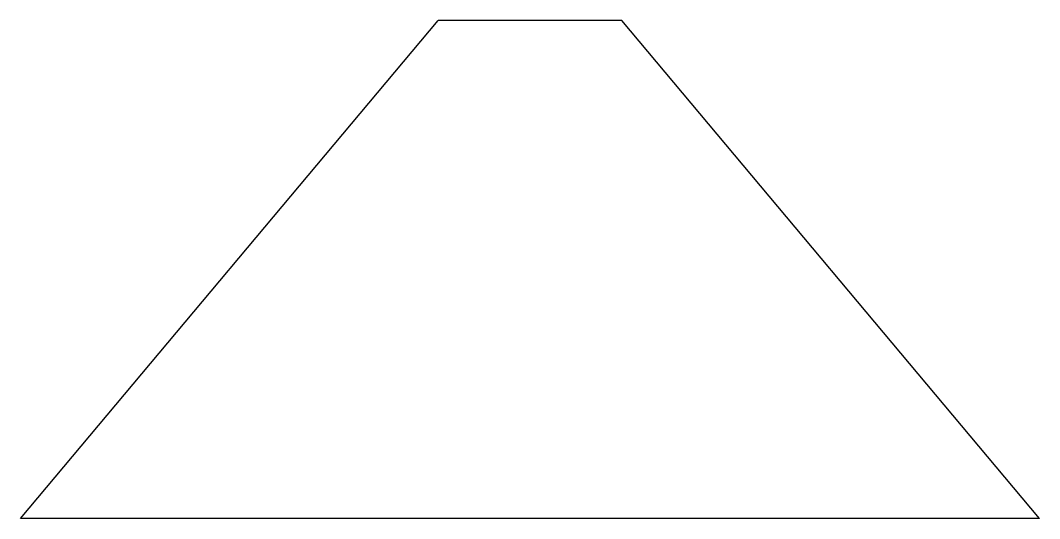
# Model space of a CAD drawing. Extents: x -17.5 to 17.5, y -6.7 to 10.4.
import ezdxf

# ---------------------------------------------------------------- set-up
doc = ezdxf.new("R2010")
doc.units = 0
doc.header["$MEASUREMENT"] = 0
doc.layers.add('OBJ', color=1, linetype='CONTINUOUS')

msp = doc.modelspace()

# ---------------------------------------------------------------- linework, layer by layer
at = {"layer": 'OBJ', "color": 1}
for p, q in [((-17.469024, -6.70837), (-3.144908, 10.362447)), ((3.144909, 10.362447), (-3.144908, 10.362447)), ((17.469025, -6.70837), (3.144909, 10.362447)), ((17.469025, -6.70837), (-17.469024, -6.70837))]:
    msp.add_line(p, q, dxfattribs=at)

doc.saveas('drawing.dxf')
